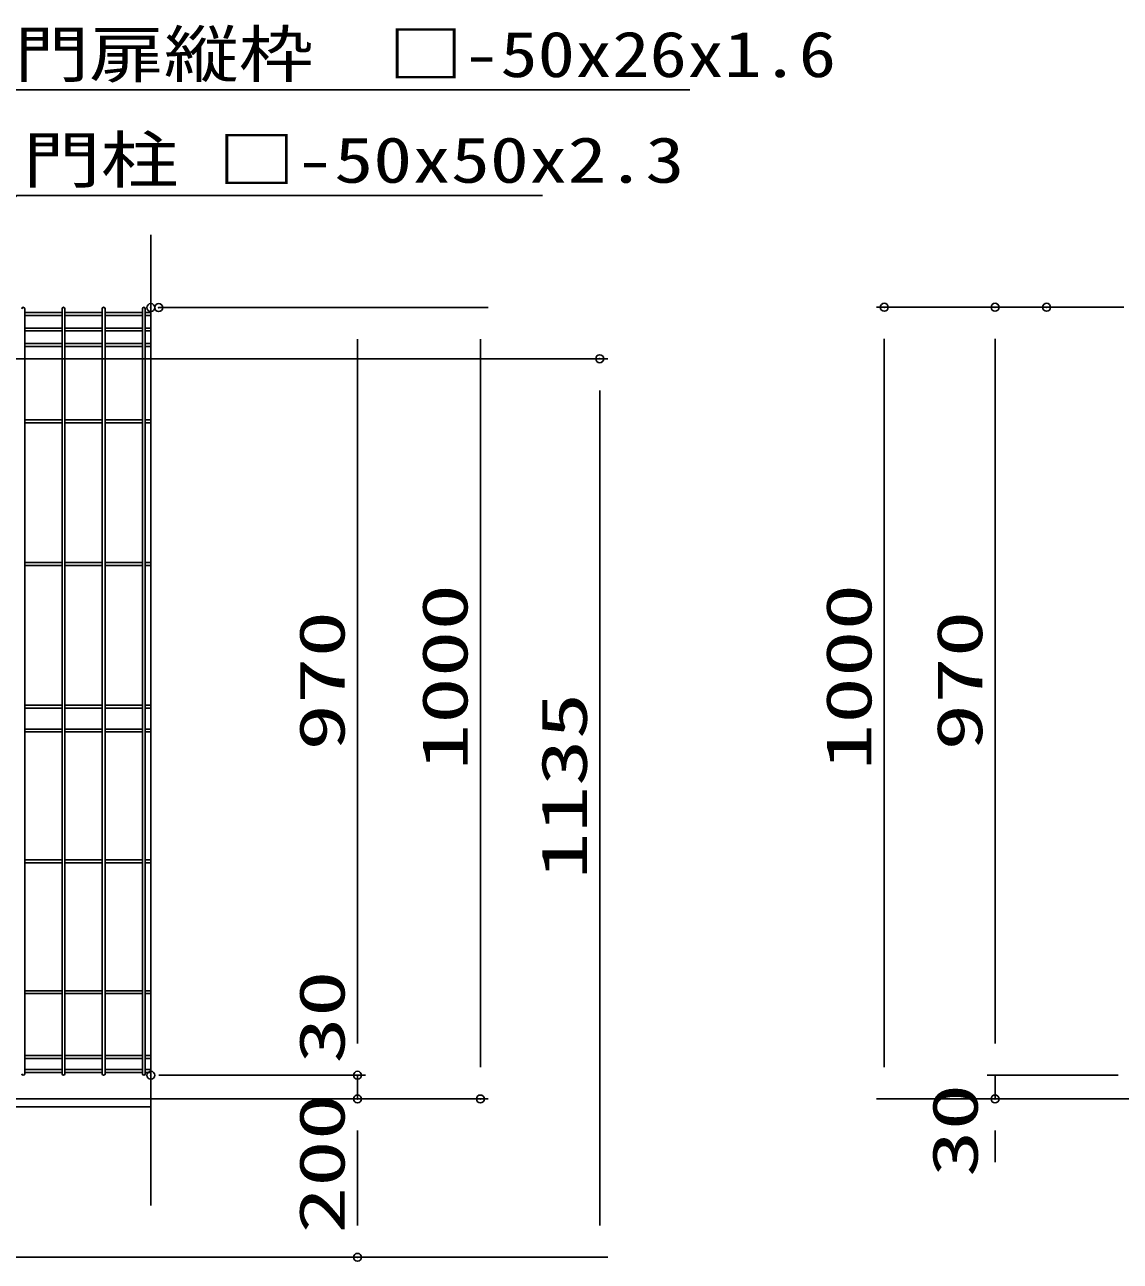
# Model space of a CAD drawing. Units: millimetres, scale not verified. Extents: x -4425 to 4425, y -3150 to 3150.
# Drawn here: x -1285 to 100, y -914 to 648 of the extents above; entities that cross this region are included whole.
import ezdxf
from ezdxf.enums import TextEntityAlignment as Align

# ---------------------------------------------------------------- set-up
doc = ezdxf.new("R2010")
doc.units = ezdxf.units.MM
doc.header["$LTSCALE"] = 20
doc.header["$PDMODE"] = 32
doc.header["$PDSIZE"] = 10
for name, color, linetype, lineweight in [('0-0_外形線', 7, 'Continuous', 25), ('0-3_寸法線', 4, 'Continuous', 25), ('0-8_Jﾊﾟﾈﾙ', 3, 'Continuous', 25), ('0-9_EXTCNT-L', 4, 'Continuous', 25), ('0-A_0', 7, 'Continuous', 25), ('1-7_LAYER12', 3, 'Continuous', 25)]:
    doc.layers.add(name, color=color, linetype=linetype, lineweight=lineweight)
doc.layers.add('0-5_DEFPOINTS', color=7, linetype='Continuous')
doc.styles.add('ＭＳ ゴシック', font='')
doc.styles.get('ＭＳ ゴシック').set_extended_font_data('MS Gothic')

msp = doc.modelspace()

# ---------------------------------------------------------------- linework, layer by layer
at = {"layer": '0-0_外形線'}
msp.add_line((-1350.29, -719.02), (-1125.29, -719.02), dxfattribs=at)
at = {"layer": '0-3_寸法線'}
for p, q in [((-1115.29, 290.65), (-854.17, 290.65)), ((-1105.29, 290.65), (-698.85, 290.65)), ((-3.43, 290.98), (-208.52, 290.98)), ((-864.17, 250.65), (-864.17, -639.02)), ((-708.85, 250.65), (-708.85, -669.02)), ((-198.52, -669.02), (-198.52, 250.98)), ((-1438.79, 225.98), (-548.05, 225.98)), ((-558.05, -869.02), (-558.05, 185.98)), ((-864.17, -639.02), (-864.17, -599.02)), ((-1115.29, -679.02), (-854.17, -679.02)), ((-1115.29, -679.02), (-854.17, -679.02)), ((-864.17, -679.02), (-864.17, -709.02)), ((-1340.29, -709.02), (-854.17, -709.02)), ((-1340.29, -709.02), (-854.17, -709.02)), ((-1330.29, -709.02), (-698.85, -709.02)), ((322.18, -709.02), (-208.52, -709.02)), ((-864.17, -749.02), (-864.17, -869.02)), ((-864.17, -749.02), (-864.17, -789.02)), ((-1440.29, -909.02), (-854.17, -909.02)), ((-1435.04, -909.02), (-548.05, -909.02))]:
    msp.add_line(p, q, dxfattribs=at)
at = {"layer": '0-5_DEFPOINTS'}
for p in [(-1125.29, 290.65), (-1115.29, 290.65), (-198.52, 290.98), (-58.52, 290.98), (6.57, 290.98), (-558.05, 225.98), (-1125.29, -679.02), (-864.17, -679.02), (-864.17, -709.02), (-708.85, -709.02), (-58.52, -709.02), (-864.17, -909.02)]:
    msp.add_point(p, dxfattribs=at)
at = {"layer": '0-8_Jﾊﾟﾈﾙ'}
for p, q in [((-1284.61, -677.22), (-1284.61, 289.18)), ((-1237.44, 284.35), (-1284.61, 284.35)), ((-1237.44, -677.22), (-1237.44, 289.18)), ((-1233.84, -677.22), (-1233.84, 289.18)), ((-1186.67, 284.35), (-1233.84, 284.35)), ((-1186.67, -677.22), (-1186.67, 289.18)), ((-1183.07, -677.22), (-1183.07, 289.18)), ((-1135.9, 284.35), (-1183.07, 284.35)), ((-1135.9, -677.22), (-1135.9, 289.18)), ((-1132.3, -677.22), (-1132.3, 289.18)), ((-1125.29, 284.35), (-1132.3, 284.35)), ((-1237.44, 280.75), (-1284.61, 280.75)), ((-1186.67, 280.75), (-1233.84, 280.75)), ((-1135.9, 280.75), (-1183.07, 280.75)), ((-1125.29, 280.75), (-1132.3, 280.75)), ((-1237.44, 264.78), (-1284.61, 264.78)), ((-1237.44, 261.18), (-1284.61, 261.18)), ((-1186.67, 264.78), (-1233.84, 264.78)), ((-1186.67, 261.18), (-1233.84, 261.18)), ((-1135.9, 264.78), (-1183.07, 264.78)), ((-1135.9, 261.18), (-1183.07, 261.18)), ((-1125.29, 264.78), (-1132.3, 264.78)), ((-1125.29, 261.18), (-1132.3, 261.18)), ((-1237.44, 245.21), (-1284.61, 245.21)), ((-1237.44, 241.61), (-1284.61, 241.61)), ((-1186.67, 245.21), (-1233.84, 245.21)), ((-1186.67, 241.61), (-1233.84, 241.61)), ((-1135.9, 245.21), (-1183.07, 245.21)), ((-1135.9, 241.61), (-1183.07, 241.61)), ((-1125.29, 245.21), (-1132.3, 245.21)), ((-1125.29, 241.61), (-1132.3, 241.61)), ((-1237.44, 148.78), (-1284.61, 148.78)), ((-1237.44, 145.18), (-1284.61, 145.18)), ((-1186.67, 148.78), (-1233.84, 148.78)), ((-1186.67, 145.18), (-1233.84, 145.18)), ((-1135.9, 148.78), (-1183.07, 148.78)), ((-1135.9, 145.18), (-1183.07, 145.18)), ((-1125.29, 148.78), (-1132.3, 148.78)), ((-1125.29, 145.18), (-1132.3, 145.18)), ((-1237.44, -31.47), (-1284.61, -31.47)), ((-1237.44, -35.07), (-1284.61, -35.07)), ((-1186.67, -31.47), (-1233.84, -31.47)), ((-1186.67, -35.07), (-1233.84, -35.07)), ((-1135.9, -31.47), (-1183.07, -31.47)), ((-1135.9, -35.07), (-1183.07, -35.07)), ((-1125.29, -31.47), (-1132.3, -31.47)), ((-1125.29, -35.07), (-1132.3, -35.07)), ((-1237.44, -211.72), (-1284.61, -211.72)), ((-1237.44, -215.32), (-1284.61, -215.32)), ((-1186.67, -211.72), (-1233.84, -211.72)), ((-1186.67, -215.32), (-1233.84, -215.32)), ((-1135.9, -211.72), (-1183.07, -211.72)), ((-1135.9, -215.32), (-1183.07, -215.32)), ((-1125.29, -211.72), (-1132.3, -211.72)), ((-1125.29, -215.32), (-1132.3, -215.32)), ((-1237.44, -241.72), (-1284.61, -241.72)), ((-1237.44, -245.32), (-1284.61, -245.32)), ((-1186.67, -241.72), (-1233.84, -241.72)), ((-1186.67, -245.32), (-1233.84, -245.32)), ((-1135.9, -241.72), (-1183.07, -241.72)), ((-1135.9, -245.32), (-1183.07, -245.32)), ((-1125.29, -241.72), (-1132.3, -241.72)), ((-1125.29, -245.32), (-1132.3, -245.32)), ((-1237.44, -406.97), (-1284.61, -406.97)), ((-1237.44, -410.57), (-1284.61, -410.57)), ((-1186.67, -406.97), (-1233.84, -406.97)), ((-1186.67, -410.57), (-1233.84, -410.57)), ((-1135.9, -406.97), (-1183.07, -406.97)), ((-1135.9, -410.57), (-1183.07, -410.57)), ((-1125.29, -406.97), (-1132.3, -406.97)), ((-1125.29, -410.57), (-1132.3, -410.57)), ((-1237.44, -572.22), (-1284.61, -572.22)), ((-1237.44, -575.82), (-1284.61, -575.82)), ((-1186.67, -572.22), (-1233.84, -572.22)), ((-1186.67, -575.82), (-1233.84, -575.82)), ((-1135.9, -572.22), (-1183.07, -572.22)), ((-1135.9, -575.82), (-1183.07, -575.82)), ((-1125.29, -572.22), (-1132.3, -572.22)), ((-1125.29, -575.82), (-1132.3, -575.82)), ((-1237.44, -654.22), (-1284.61, -654.22)), ((-1186.67, -654.22), (-1233.84, -654.22)), ((-1135.9, -654.22), (-1183.07, -654.22)), ((-1125.29, -654.22), (-1132.3, -654.22)), ((-1237.44, -657.82), (-1284.61, -657.82)), ((-1186.67, -657.82), (-1233.84, -657.82)), ((-1135.9, -657.82), (-1183.07, -657.82)), ((-1125.29, -657.82), (-1132.3, -657.82)), ((-1237.44, -671.82), (-1284.61, -671.82)), ((-1237.44, -675.42), (-1284.61, -675.42)), ((-1186.67, -671.82), (-1233.84, -671.82)), ((-1186.67, -675.42), (-1233.84, -675.42)), ((-1135.9, -671.82), (-1183.07, -671.82)), ((-1135.9, -675.42), (-1183.07, -675.42)), ((-1125.29, -671.82), (-1132.3, -671.82)), ((-1125.29, -675.42), (-1132.3, -675.42))]:
    msp.add_line(p, q, dxfattribs=at)
for centre, start, end in [((-1286.41, 289.18), 0, 180), ((-1235.64, 289.18), 0, 180), ((-1184.87, 289.18), 0, 180), ((-1134.1, 289.18), 0, 180), ((-1286.41, -677.22), 180, 0), ((-1235.64, -677.22), 180, 0), ((-1184.87, -677.22), 180, 0), ((-1134.1, -677.22), 180, 0)]:
    msp.add_arc(centre, 1.8, start, end, dxfattribs=at)
at = {"layer": '0-9_EXTCNT-L'}
msp.add_line((-1125.29, 382.56), (-1125.29, -843.52), dxfattribs=at)
at = {"layer": '0-A_0', "color": 4}
for p, q in [((104.14, 290.98), (-68.52, 290.98)), ((-58.52, -639.02), (-58.52, 250.98)), ((-58.52, -639.02), (-58.52, -599.02)), ((97.13, -679.02), (-68.52, -679.02)), ((97.13, -679.02), (-68.52, -679.02)), ((-58.52, -679.02), (-58.52, -709.02)), ((322.18, -709.02), (-68.52, -709.02)), ((-58.52, -749.02), (-58.52, -789.02))]:
    msp.add_line(p, q, dxfattribs=at)
at = {"layer": '1-7_LAYER12', "color": 7}
for points in [[(-444.16, 565.51), (-1305.71, 565.51), (-1559.45, 191.73)], [(-630.36, 432.04), (-1295.07, 432.04), (-1463, 202.96)]]:
    msp.add_lwpolyline(points, dxfattribs=at)

# ---------------------------------------------------------------- texts
at = {"layer": '0-3_寸法線', "color": 2, "style": 'ＭＳ ゴシック', "width": 1.5}
for s, p in [('1000', (-707.75, -294.18)), ('1000', (-197.42, -294.02)), ('970', (-863.06, -269.18)), ('1135', (-556.95, -431.52)), ('30', (-863.06, -664.5)), ('200', (-863.06, -879.02))]:
    msp.add_text(s, height=57.77, rotation=90, dxfattribs=at).set_placement(p, align=Align.BOTTOM_LEFT)
at = {"layer": '0-A_0', "color": 2, "style": 'ＭＳ ゴシック', "width": 1.5}
for s, p in [('970', (-57.42, -269.02)), ('30', (-63.1, -807.64))]:
    msp.add_text(s, height=57.77, rotation=90, dxfattribs=at).set_placement(p, align=Align.BOTTOM_LEFT)
at = {"layer": '1-7_LAYER12', "style": 'ＭＳ ゴシック'}
for s, height, width, p in [('門扉縦枠\u3000□-50x26x1.6', 57.73, 1.2, (-1297.71, 564.41)), ('門柱 □-50x50x2.3', 57.77, 1.25, (-1287.07, 430.94))]:
    msp.add_text(s, height=height, dxfattribs=dict(at, width=width)).set_placement(p, align=Align.BOTTOM_LEFT)

doc.saveas('drawing.dxf')
